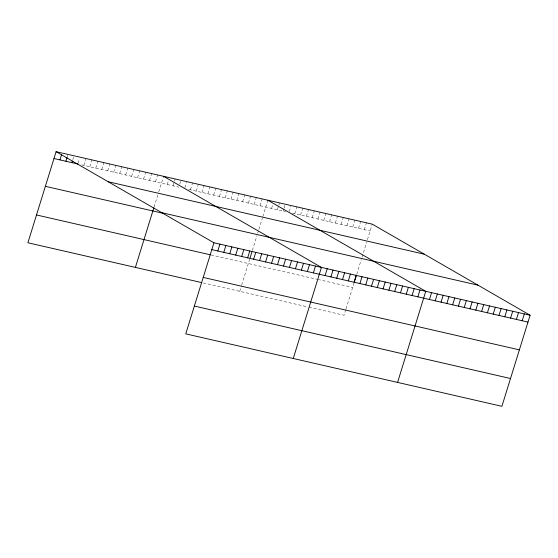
<?xml version="1.0" encoding="UTF-8"?>
<svg xmlns="http://www.w3.org/2000/svg" width="558" height="558" viewBox="0 0 558 558"><rect width="100%" height="100%" fill="white"/><g stroke="black" fill="none" stroke-linecap="round" stroke-linejoin="round"><path stroke-width="0.42" stroke-dasharray="2.79 2.09" d="M67.33 156.707L67.797 155.187M72.833 159.595L73.537 157.314M78.099 163.243L79.508 158.681M83.833 165.37L85.953 158.528M89.803 166.737L91.924 159.902M95.774 168.111L97.894 161.269M101.751 169.479L103.865 162.636M107.722 170.846L109.835 164.003M113.692 172.213L115.813 165.37M119.663 173.587L121.784 166.744M125.634 174.954L127.754 168.111M131.604 176.321L133.725 169.479M137.582 177.688L139.695 170.846M143.552 179.055L145.666 172.213M149.523 180.429L151.643 173.587M155.494 181.796L157.614 174.954M154.092 206.99L158.026 194.282M158.765 191.896L163.585 176.321M167.261 184.489L168.439 180.687M173.057 185.821L174.236 182.02M174.473 181.259L175.177 178.979M179.795 184.105L180.973 180.304M184.886 187.718L186.532 182.396M190.445 189.804L192.566 182.961M196.242 191.136L198.362 184.293M202.038 192.461L204.158 185.619M207.834 193.786L209.954 186.951M213.63 195.119L215.751 188.276M219.427 196.444L221.547 189.601M225.223 197.776L227.343 190.934M231.019 199.101L233.139 192.259M236.815 200.434L238.936 193.591M242.611 201.759L244.732 194.916M248.408 203.091L250.528 196.249M254.204 204.416L256.324 197.574M260 205.742L262.12 198.906M239.724 291.304L241.447 285.745M241.691 284.95L250.103 257.782M252.376 250.416L256.938 235.685M257.684 233.279L258.424 230.9M258.912 229.31L262.358 218.192M262.846 216.602L267.917 200.231M271.593 208.399L272.771 204.598M277.389 209.731L278.568 205.93M278.798 205.17L279.509 202.889M283.185 211.057L283.889 208.776M284.127 208.015L285.305 204.214M289.218 211.628L290.864 206.307M294.777 213.714L296.898 206.872M300.574 215.046L302.694 208.204M306.37 216.371L308.49 209.529M312.166 217.697L314.287 210.861M317.962 219.029L320.083 212.186M323.759 220.354L325.879 213.512M329.555 221.686L331.675 214.844M335.351 223.012L337.471 216.169M341.147 224.344L343.268 217.501M346.943 225.669L349.064 218.827M352.74 226.994L354.86 220.159M358.536 228.327L360.649 221.484M364.332 229.652L366.446 222.809M345.772 309.655L344.056 315.214L309.278 307.249M346.023 308.86L354.428 281.692M356.708 274.327L361.27 259.596M362.016 257.189L366.683 242.102M367.422 239.717L372.242 224.142M81.594 164.861L178.853 187.146M188.792 189.427L285.668 211.628M292.294 213.142L370.128 230.984M211.064 254.971L317.056 279.258M317.879 279.446L352.656 287.419M203.286 282.955L307.618 306.865"/><path stroke-width="0.84" d="M56.093 151.685L213.944 242.786L185.758 333.858L501.907 406.315L530.1 315.235L372.242 224.142L56.093 151.685L27.9 242.765L201.633 282.578M59.943 159.895L61.596 154.58M65.921 161.269L67.093 157.468M71.891 162.636L72.359 161.116M135.392 267.394L153.848 207.785M217.801 250.995L219.922 244.153M223.772 252.362L225.892 245.52M229.743 253.73L231.863 246.887M235.713 255.104L237.834 248.261M241.691 256.471L243.804 249.628M247.661 257.838L249.775 250.995M250.103 257.782L251.874 252.056M253.632 259.205L255.752 252.362M259.603 260.572L261.723 253.737M265.573 261.946L267.694 255.104M271.544 263.313L273.664 256.471M277.521 264.68L279.635 257.838M283.492 266.047L285.605 259.205M289.462 267.415L291.583 260.579M295.433 268.789L297.554 261.946M301.404 270.156L303.524 263.313M307.374 271.523L309.495 264.68M313.352 272.89L315.465 266.047M293.25 358.494L321.436 267.421L163.585 176.321M325.119 275.589L327.232 268.747M330.915 276.914L333.028 270.079M336.711 278.247L338.825 271.404M342.507 279.572L344.621 272.729M348.304 280.904L350.417 274.062M354.1 282.229L356.213 275.387M354.428 281.692L356.206 275.966M359.896 283.562L362.009 276.719M365.692 284.887L367.806 278.044M371.489 286.212L373.602 279.377M377.285 287.544L379.398 280.702M383.081 288.87L385.194 282.027M388.877 290.202L390.991 283.359M394.673 291.527L396.787 284.685M400.47 292.859L402.583 286.017M406.266 294.185L408.379 287.342M412.062 295.517L414.175 288.674M417.858 296.842L419.972 290M397.575 382.404L425.768 291.332L267.917 200.231M429.451 299.5L431.564 292.657M435.247 300.825L437.36 293.982M441.043 302.157L443.157 295.315M446.839 303.482L448.953 296.64M452.636 304.814L454.749 297.972M458.432 306.14L460.545 299.297M464.228 307.465L466.342 300.629M470.017 308.797L472.138 301.955M475.814 310.122L477.934 303.28M481.61 311.455L483.73 304.612M487.406 312.78L489.526 305.937M493.202 314.112L495.323 307.27M498.998 315.437L501.119 308.595M504.795 316.77L506.915 309.927M510.591 318.095L512.711 311.252M516.387 319.42L518.508 312.585M522.183 320.752L524.304 313.91M53.973 158.528L77.862 164.003M108.182 181.748L424.338 254.204M161.855 212.724L478.011 285.173M45.372 186.323L164.457 213.616M213.944 242.786L530.1 315.235M211.831 249.628L527.98 322.078M36.507 214.963L210.24 254.783M203.224 277.424L519.379 349.873M194.358 306.063L510.514 378.512"/></g></svg>
